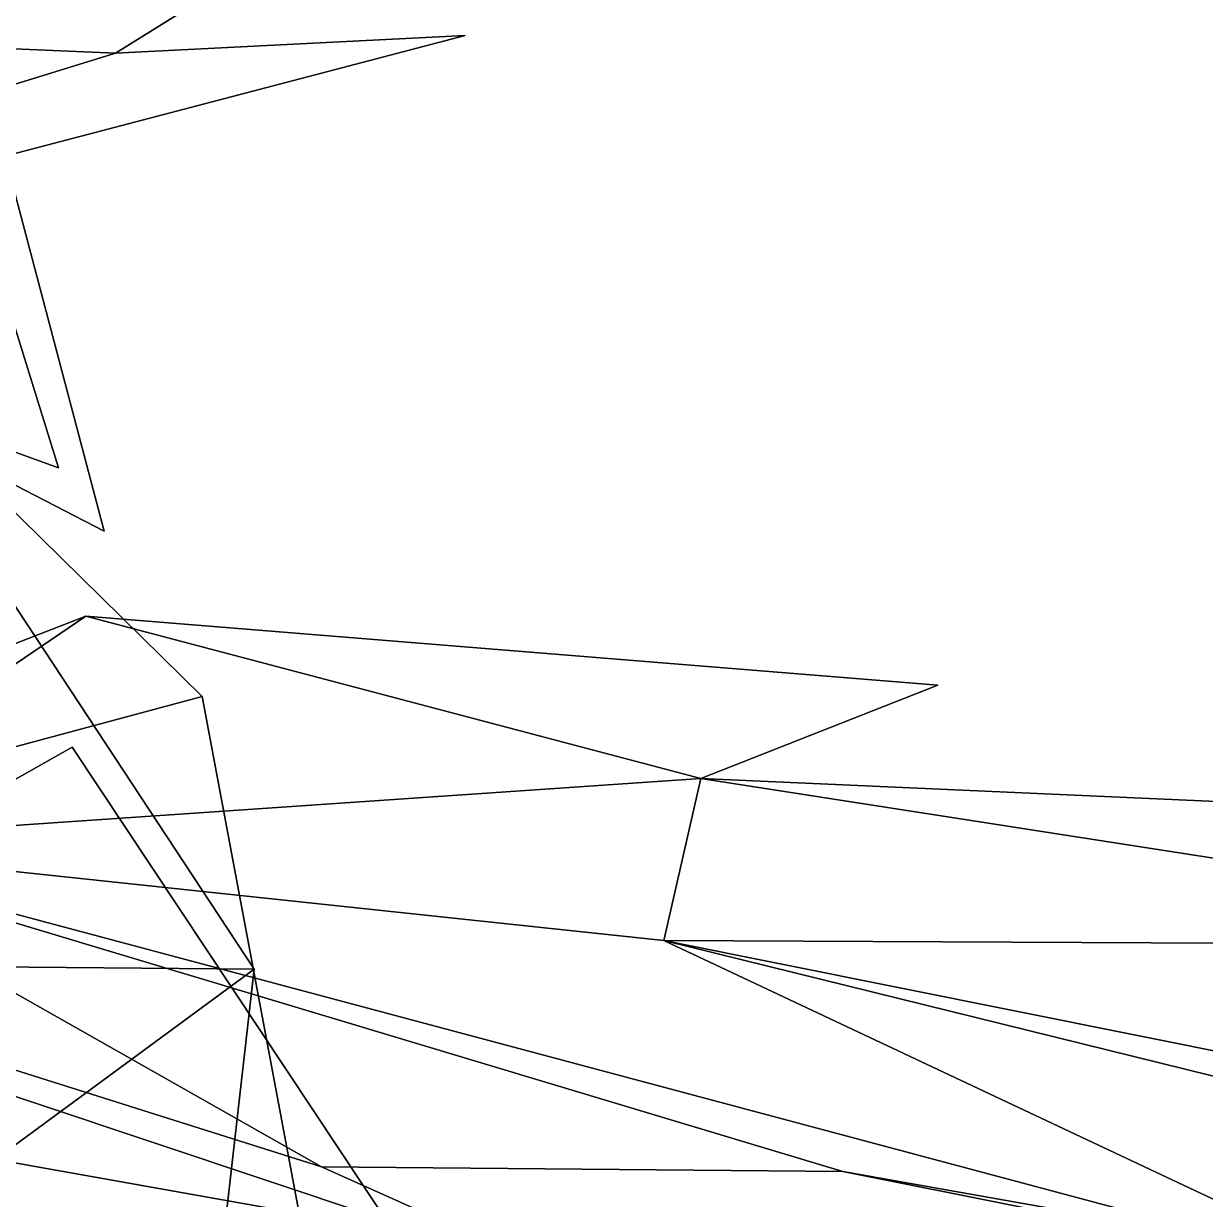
# Model space of a CAD drawing. Header units: metres. Extents: x -317 to 277, y -489 to 236.
# Drawn here: x -22.43 to 9.71, y -82.73 to -50.78 of the extents above; entities that cross this region are included whole.
import ezdxf

# ---------------------------------------------------------------- set-up
doc = ezdxf.new("R2010")
doc.units = ezdxf.units.M

msp = doc.modelspace()

# ---------------------------------------------------------------- linework, layer by layer
at = {"layer": 'Newplan_1Petal1', "color": 3}
for points in [[(-21.4898, -62.8523, 750.073), (-29.5258, -36.9387, 760.0441), (-43.2739, -54.9647, 763.0182)], [(-21.4898, -62.8523, 750.073), (-43.2739, -54.9647, 763.0182), (-29.5258, -36.9387, 760.0441)], [(-23.8693, -50.882, 773.9795), (-20.2425, -64.5682, 753.9134), (-43.5258, -52.5446, 759.126)], [(-23.8693, -50.882, 773.9795), (-43.5258, -52.5446, 759.126), (-20.2425, -64.5682, 753.9134)], [(-17.5832, -69.06193, 770.0023), (-33.4819, -53.446, 759.683), (-41.2876, -75.4296, 772.7076)], [(-17.5832, -69.06193, 770.0023), (-41.2876, -75.4296, 772.7076), (-33.4819, -53.446, 759.683)], [(-45.8082, -76.2096, 778.6098), (-16.161, -76.4767, 772.1628), (-26.3946, -60.9651, 779.3069)], [(-45.8082, -76.2096, 778.6098), (-26.3946, -60.9651, 779.3069), (-16.161, -76.4767, 772.1628)], [(-41.2876, -75.4296, 772.7076), (-13.923, -88.5206, 772.0839), (-17.5832, -69.06193, 770.0023)], [(-41.2876, -75.4296, 772.7076), (-17.5832, -69.06193, 770.0023), (-13.923, -88.5206, 772.0839)], [(-12.3943, -83.5665, 766.7501), (-21.1148, -70.4437, 747.9124), (-36.6869, -79.2511, 767.7565)], [(-12.3943, -83.5665, 766.7501), (-36.6869, -79.2511, 767.7565), (-21.1148, -70.4437, 747.9124)], [(-35.4922, -95.8256, 770.035), (-13.923, -88.5206, 772.0839), (-41.2876, -75.4296, 772.7076)], [(-35.4922, -95.8256, 770.035), (-41.2876, -75.4296, 772.7076), (-13.923, -88.5206, 772.0839)], [(-34.07901, -89.6416, 766.8312), (-16.161, -76.4767, 772.1628), (-45.8082, -76.2096, 778.6098)], [(-34.07901, -89.6416, 766.8312), (-45.8082, -76.2096, 778.6098), (-16.161, -76.4767, 772.1628)], [(-17.5707, -88.827, 746.0668), (-16.161, -76.4767, 772.1628), (-34.07901, -89.6416, 766.8312)], [(-17.5707, -88.827, 746.0668), (-34.07901, -89.6416, 766.8312), (-16.161, -76.4767, 772.1628)], [(-39.2644, -98.989, 775.5349), (-16.5292, -99.532, 777.9026), (-36.6869, -79.2511, 767.7565)], [(-39.2644, -98.989, 775.5349), (-36.6869, -79.2511, 767.7565), (-16.5292, -99.532, 777.9026)], [(-36.6869, -79.2511, 767.7565), (-16.5292, -99.532, 777.9026), (-12.3943, -83.5665, 766.7501)], [(-36.6869, -79.2511, 767.7565), (-12.3943, -83.5665, 766.7501), (-16.5292, -99.532, 777.9026)]]:
    msp.add_3dface(points, dxfattribs=at)
at = {"layer": 'Newplan_Leaf', "color": 3}
for points in [[(-41.1939, -50.6685, 759.2361), (-8.1965, -44.2758, 758.3117), (-19.9321, -51.5809, 755.0913)], [(-41.1939, -50.6685, 759.2361), (-19.9321, -51.5809, 755.0913), (-8.1965, -44.2758, 758.3117)], [(-62.8944, -64.8395, 733.571), (-41.1939, -50.6685, 759.2361), (-19.9321, -51.5809, 755.0913)], [(-62.8944, -64.8395, 733.571), (-19.9321, -51.5809, 755.0913), (-41.1939, -50.6685, 759.2361)], [(-19.9321, -51.5809, 755.0913), (-10.4221, -51.09483, 753.9235), (-62.8944, -64.8395, 733.571)], [(-19.9321, -51.5809, 755.0913), (-62.8944, -64.8395, 733.571), (-10.4221, -51.09483, 753.9235)], [(-14.3323, -81.8447, 737.139), (-6.7326, -85.2507, 732.3762), (-61.6826, -66.8975, 732.7567)], [(-14.3323, -81.8447, 737.139), (-61.6826, -66.8975, 732.7567), (-6.7326, -85.2507, 732.3762)], [(-61.6826, -66.8975, 732.7567), (-29.8538, -73.06406, 749.4699), (-14.3323, -81.8447, 737.139)], [(-61.6826, -66.8975, 732.7567), (-14.3323, -81.8447, 737.139), (-29.8538, -73.06406, 749.4699)], [(-29.8963, -70.4304, 770.9905), (-20.7398, -66.8821, 781.2388), (-29.8538, -73.06406, 749.4699)], [(-29.8963, -70.4304, 770.9905), (-29.8538, -73.06406, 749.4699), (-20.7398, -66.8821, 781.2388)], [(-20.7398, -66.8821, 781.2388), (-4.01684, -71.2892, 787.5197), (-29.8538, -73.06406, 749.4699)], [(-20.7398, -66.8821, 781.2388), (-29.8538, -73.06406, 749.4699), (-4.01684, -71.2892, 787.5197)], [(-20.7398, -66.8821, 781.2388), (2.425, -68.7554, 798.309), (-4.01684, -71.2892, 787.5197)], [(-20.7398, -66.8821, 781.2388), (-4.01684, -71.2892, 787.5197), (2.425, -68.7554, 798.309)], [(-4.01684, -71.2892, 787.5197), (-5.02721, -75.6961, 761.772), (-29.8538, -73.06406, 749.4699)], [(-4.01684, -71.2892, 787.5197), (-29.8538, -73.06406, 749.4699), (-5.02721, -75.6961, 761.772)], [(-4.01684, -71.2892, 787.5197), (25.2772, -75.8429, 797.4594), (-5.02721, -75.6961, 761.772)], [(-4.01684, -71.2892, 787.5197), (-5.02721, -75.6961, 761.772), (25.2772, -75.8429, 797.4594)], [(-4.01684, -71.2892, 787.5197), (32.1656, -72.9057, 807.5945), (25.2772, -75.8429, 797.4594)], [(-4.01684, -71.2892, 787.5197), (25.2772, -75.8429, 797.4594), (32.1656, -72.9057, 807.5945)], [(-29.8538, -73.06406, 749.4699), (14.5596, -84.9128, 747.1163), (-0.1551, -81.9785, 736.4675)], [(-29.8538, -73.06406, 749.4699), (-0.1551, -81.9785, 736.4675), (14.5596, -84.9128, 747.1163)], [(-29.8538, -73.06406, 749.4699), (-5.02721, -75.6961, 761.772), (14.5596, -84.9128, 747.1163)], [(-29.8538, -73.06406, 749.4699), (14.5596, -84.9128, 747.1163), (-5.02721, -75.6961, 761.772)], [(-29.8538, -73.06406, 749.4699), (-0.1551, -81.9785, 736.4675), (-14.3323, -81.8447, 737.139)], [(-29.8538, -73.06406, 749.4699), (-14.3323, -81.8447, 737.139), (-0.1551, -81.9785, 736.4675)], [(25.2772, -75.8429, 797.4594), (14.1393, -79.5388, 771.8801), (-5.02721, -75.6961, 761.772)], [(25.2772, -75.8429, 797.4594), (-5.02721, -75.6961, 761.772), (14.1393, -79.5388, 771.8801)], [(-5.02721, -75.6961, 761.772), (40.3391, -86.889, 764.6998), (14.5596, -84.9128, 747.1163)], [(-5.02721, -75.6961, 761.772), (14.5596, -84.9128, 747.1163), (40.3391, -86.889, 764.6998)], [(-5.02721, -75.6961, 761.772), (14.1393, -79.5388, 771.8801), (40.3391, -86.889, 764.6998)], [(-5.02721, -75.6961, 761.772), (40.3391, -86.889, 764.6998), (14.1393, -79.5388, 771.8801)], [(14.5596, -84.9128, 747.1163), (27.02633, -86.7974, 744.8018), (-0.1551, -81.9785, 736.4675)], [(14.5596, -84.9128, 747.1163), (-0.1551, -81.9785, 736.4675), (27.02633, -86.7974, 744.8018)]]:
    msp.add_3dface(points, dxfattribs=at)

doc.saveas('drawing.dxf')
